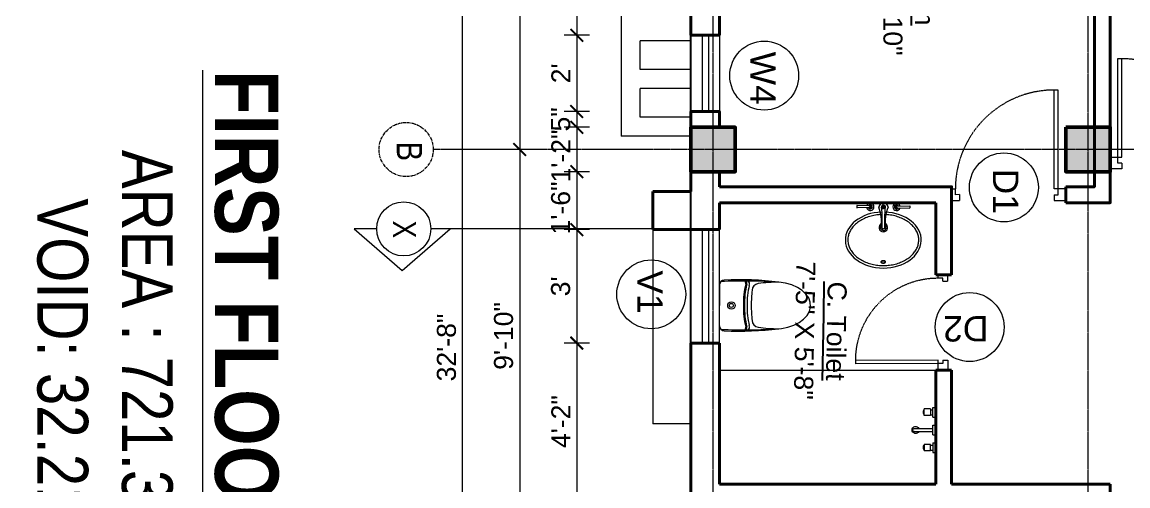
# Model space of a CAD drawing. Header units: inches. Extents: x 136316 to 155547, y -21384 to -17606.
# Drawn here: x 152921.7 to 153270.4, y -19107.2 to -18961.1 of the extents above; entities that cross this region are included whole.
import ezdxf

# ---------------------------------------------------------------- set-up
doc = ezdxf.new("R2010")
doc.units = ezdxf.units.IN
doc.header["$LTSCALE"] = 0.5
doc.header["$MEASUREMENT"] = 0
doc.header["$PDMODE"] = 66
doc.linetypes.add('CENTER', pattern=[2, 1.25, -0.25, 0.25, -0.25])
doc.linetypes.add('HIDDEN', pattern=[0.375, 0.25, -0.125])
for name, color, linetype, lineweight in [('Annotate-Lite.w', 177, 'Continuous', 9), ('Annotations-Bold.w', 177, 'Continuous', 13), ('C-COLUMN', 1, 'Continuous', 50), ('DIM', 4, 'Continuous', 5), ('DIM 1-100', 4, 'Continuous', 13), ('Door-Window.w', 4, 'Continuous', 15), ('Fittings', 9, 'Continuous', 5), ('Fixture-Fittings.w', 9, 'Continuous', 9), ('PARAPET', 50, 'Continuous', 13), ('TEXT', 220, 'Continuous', 9), ('Text-100.w', 254, 'Continuous', 9), ('Toilet', 7, 'Continuous', 25), ('wall', 1, 'Continuous', 40), ('window', 4, 'Continuous', 13)]:
    doc.layers.add(name, color=color, linetype=linetype, lineweight=lineweight)
doc.styles.add('ARAIL', font='ARIALN.TTF')
doc.styles.add('arial', font='arial.ttf')
doc.styles.add('arial.', font='arial.ttf')
doc.styles.add('gaurav', font='arial.ttf')
doc.styles.get("Standard").update_dxf_attribs({"font": 'arial.ttf'})
doc.dimstyles.new('1 by 96', dxfattribs={"dimtxt": 6, "dimasz": 4, "dimexe": 4, "dimexo": 4, "dimgap": 2, "dimtad": 1, "dimdec": 0, "dimzin": 0, "dimdsep": 46, "dimlunit": 4, "dimtxsty": 'Standard', "dimblk": 'ARCHTICK', "dimcen": 0, "dimdle": 4, "dimadec": 0, "dimazin": 0, "dimtfac": 1, "dimtdec": 0, "dimtix": 1, "dimtofl": 0, "dimtmove": 1, "dimatfit": 3, "dimldrblk": 'ARCHTICK', "dimfxl": 4, "dimfxlon": 1, "dimtolj": 1, "dimtzin": 0, "dimlwd": -1, "dimlwe": -1, "dimarcsym": 0})

# ---------------------------------------------------------------- blocks, each defined once
blk = doc.blocks.new('3-0')
at = {"ltscale": 3}
for p, q in [((11063.05, 10097.68), (11065.97, 10099.9)), ((11063.05, 10097.68), (11064.53, 10095.73)), ((11065.25, 10097.81), (11066.71, 10098.92)), ((11065.99, 10096.84), (11065.25, 10097.81)), ((11065.97, 10099.9), (11066.71, 10098.92)), ((11065.99, 10096.84), (11064.53, 10095.73)), ((11085.5, 10074.13), (11110.32, 10092.96)), ((11086.24, 10073.15), (11111.05, 10091.97)), ((11111.05, 10091.97), (11110.32, 10092.96)), ((11086.24, 10073.15), (11085.5, 10074.13)), ((11084.04, 10073.02), (11082.57, 10071.91)), ((11082.57, 10071.91), (11084.79, 10068.98)), ((11084.04, 10073.02), (11084.78, 10072.04)), ((11084.78, 10072.04), (11086.24, 10073.15)), ((11084.79, 10068.98), (11087.72, 10071.2)), ((11087.72, 10071.2), (11086.24, 10073.15))]:
    blk.add_line(p, q, dxfattribs=at)
at = {"layer": 'Door-Window.w', "color": 9, "linetype": 'HIDDEN', "lineweight": 18}
blk.add_arc((11085.5, 10074.13), 31.16, 37.1906, 127.1465, dxfattribs=at)
blk = doc.blocks.new('tht')
for p in [(672498.79, -367827.02), (672511.67, -367827.02)]:
    blk.add_line(p, (672505.23, -367827.02))
for radius in [1.17, 0.634]:
    blk.add_circle((672505.23, -367823.24), radius)
for centre, radius, start, end in [((672598.59, -367820.91), 101.47, 172.8664, 182.5999), ((672667.29, -367819.26), 169.75, 176.3006, 182.4712), ((672541.19, -367808.57), 43.29, 179.6519, 188.297), ((672469.27, -367808.57), 43.29, 351.703, 0.3481), ((672411.87, -367820.91), 101.47, 357.4001, 7.1336), ((672343.17, -367819.26), 169.75, 357.5288, 3.6994), ((672498.46, -367818.44), 0.947, 62.2033, 161.9404), ((672500.68, -367814.39), 2.36, 190.4701, 264.6079), ((672504.3, -367796.55), 21.73, 255.6185, 272.4575), ((672505.55, -367762.72), 54.26, 264.6079, 269.6591), ((672504.91, -367762.72), 54.26, 270.3409, 275.3921), ((672506.16, -367796.55), 21.73, 267.5425, 284.3815), ((672509.78, -367814.39), 2.36, 275.3921, 349.5299), ((672512, -367818.44), 0.947, 18.0596, 117.7967), ((672498.28, -367819.07), 0.741, 72.3593, 185.9315), ((672498.21, -367819.43), 0.718, 73.3813, 156.4724), ((672504.3, -367795.78), 23.7, 255.6185, 272.2533), ((672504.3, -367795.78), 23.31, 255.6185, 272.2533), ((672506.16, -367795.78), 23.7, 267.7467, 284.3815), ((672506.16, -367795.78), 23.31, 267.7467, 284.3815), ((672512.18, -367819.07), 0.741, 354.0685, 107.6407), ((672512.25, -367819.43), 0.718, 23.5276, 106.6187), ((672498.79, -367825.44), 1.57, 182.5999, 270), ((672511.67, -367825.44), 1.57, 270, 357.4001)]:
    blk.add_arc(centre, radius, start, end)
blk.add_ellipse((672505.23, -367809.67), major_axis=(0, -11.39), ratio=0.648116, start_param=1.570796, end_param=4.592942)
blk = doc.blocks.new('A$C604E024C')
at = {"linetype": 'ByBlock'}
for p, q in [((-107.3, 6.3), (-198.2, 8.5)), ((-101.1, 4.4), (-101.1, -4.4)), ((-101.1, 4.4), (-100.5, 4.4)), ((-100.5, 4.4), (-100.5, 0.6)), ((-100.5, 0.6), (-96.6, 0.6)), ((-100.5, 0), (-100.5, -3.8)), ((-100.5, 0), (-96.6, 0)), ((-96.6, 4.4), (-96.6, 0.6)), ((-96.6, 4.4), (-96, 4.4)), ((-96, 4.4), (-96, -3.8)), ((-5.6, 4.4), (-5.6, -4.4)), ((-5.6, 4.4), (-5, 4.4)), ((-5, 4.4), (-5, -3.8)), ((0, 12.9), (0, -12.9)), ((1.2, 4.4), (1.2, -4.4)), ((1.2, 4.4), (3.5, 4.4)), ((1.8, 3.8), (1.8, 0.6)), ((1.8, 3.8), (3.5, 3.8)), ((1.8, 0.6), (3.5, 0.6)), ((100.4, 2.2), (101, 2.4)), ((107.3, 6.3), (198.2, 8.5)), ((199.2, 7.5), (199.2, -7.5)), ((-107.3, -6.3), (-198.2, -8.5)), ((-101.1, -4.4), (-100.5, -4.4)), ((-100.5, -3.8), (-100.5, -4.4)), ((-96.6, 0), (-96.6, -4.4)), ((-96.6, -4.4), (-96, -4.4)), ((-96, -3.8), (-96, -4.4)), ((-5.6, -4.4), (-1.2, -4.4)), ((-5, -3.8), (-1.2, -3.8)), ((-1.2, -3.8), (-1.2, -4.4)), ((1.2, -4.4), (3.5, -4.4)), ((1.8, 0), (1.8, -3.8)), ((1.8, 0), (3.5, 0)), ((1.8, -3.8), (3.5, -3.8)), ((100.4, -2.2), (101, -2.4)), ((107.3, -6.3), (198.2, -8.5))]:
    blk.add_line(p, q, dxfattribs=at)
for points in [[(34.8, -2.5), (34.8, -2.5, 0.267949), (34.8, 2.5), (19.6, 28.9, 0.267949), (15.2, 31.4), (-15.2, 31.4, 0.267949), (-19.6, 28.9), (-34.8, 2.5, 0.267949), (-34.8, -2.5)], [(0, 12.9), (-4.6, 12.9, 0.267949), (-8.9, 10.4), (-13.5, 2.5, 0.267949), (-13.5, -2.5), (-8.9, -10.4, 0.267949), (-4.6, -12.9), (0, -12.9)], [(0, 12.9), (4.6, 12.9, -0.267949), (8.9, 10.4), (13.5, 2.5, -0.267949), (13.5, -2.5), (8.9, -10.4, -0.267949), (4.6, -12.9), (0, -12.9)], [(-14.6, -149.3, 0.267949), (-14.6, -154.3), (-9.4, -163.2, 0.267949), (-5.1, -165.7), (0, -165.7)], [(14.6, -149.3, -0.267949), (14.6, -154.3), (9.5, -163.2, -0.267949), (5.2, -165.7), (0, -165.7)]]:
    blk.add_lwpolyline(points, format="xyb", dxfattribs=at)
for centre, radius, start, end in [((-148.2, 0), 51.6, 171.62848, 188.37152), ((-198.2, 7.5), 1, 88.57669, 180), ((-98.6, 0), 27.8, 193.93526, 166.06474), ((-98.6, 0), 16.1, 203.47719, 156.52281), ((-98.6, 0), 13.6, 207.82536, 152.17464), ((-98.6, 0), 10.7, 215.76651, 144.23349), ((3.5, 2.2), 2.2, 301.40481, 90), ((3.5, 2.2), 1.6, 270, 90.01417), ((3.5, -1.9), 2.5, 270, 62.70974), ((98.6, 0), 27.8, 13.93526, 346.06474), ((98.6, 0), 16.1, 23.47719, 336.52281), ((98.6, 0), 13.6, 27.82536, 332.17464), ((98.6, 0), 10.7, 35.76651, 324.23349), ((198.2, 7.5), 1, 0, 91.42331), ((-198.2, -7.5), 1, 180, 271.42331), ((-325.4, -117.3), 312.4, 354.13327, 21.56539), ((-1093.1, -109.8), 1085, 357.18281, 5.67785), ((3.5, -1.9), 1.9, 270, 90), ((1083.5, -109.3), 1075.4, 174.30277, 182.87364), ((324.5, -117.1), 311.5, 158.41566, 185.92552), ((198.2, -7.5), 1, 268.57669, 0)]:
    blk.add_arc(centre, radius, start, end, dxfattribs=at)
blk.add_ellipse((98.6, 0), major_axis=(0, 4.4), ratio=0.647537, start_param=-0.996154, end_param=4.137747, dxfattribs=at)
blk.add_open_spline([(100.4, 2.2), (100.2, 2.6), (100, 2.9), (99.5, 3.4), (99.3, 3.6), (98.9, 3.8), (98.7, 3.8), (98.6, 3.8), (98.4, 3.8), (98.1, 3.7), (97.7, 3.5), (97.5, 3.3), (97.1, 2.8), (96.9, 2.5), (96.6, 1.8), (96.5, 1.3), (96.3, 0.3), (96.3, -0.3), (96.5, -1.6), (96.7, -2.1), (97.1, -2.9), (97.4, -3.2), (97.9, -3.6), (98.1, -3.7), (98.6, -3.8), (98.8, -3.8), (99.3, -3.6), (99.6, -3.4), (100, -2.9), (100.2, -2.6), (100.4, -2.2)], degree=3, knots=[5.296065, 5.296065, 5.296065, 5.296065, 5.668493, 5.668493, 6.044953, 6.044953, 6.283185, 6.283185, 6.283185, 6.618814, 6.618814, 6.954443, 6.954443, 7.290072, 7.290072, 7.6257, 7.6257, 8.094621, 8.094621, 8.563542, 8.563542, 8.940002, 8.940002, 9.316461, 9.316461, 9.692921, 9.692921, 10.069381, 10.069381, 10.411893, 10.411893, 10.411893, 10.411893], dxfattribs=at)
blk = doc.blocks.new('basin')
for radius, start, end in [(1.14, 113.503, 66.2712), (0.79, 126.715, 52.8739)]:
    blk.add_arc((134195.31, -39122.53), radius, start, end)
blk.add_ellipse((134195.31, -39125.83), major_axis=(-9.97, 0), ratio=0.736887, start_param=4.757716, end_param=10.948885)
blk.add_ellipse((134195.31, -39131.57), major_axis=(0.448, 0), ratio=0.674502)
for points, knots in [([(134194.69, -39119.15), (134194.32, -39119.17), (134193.96, -39119.2), (134193.09, -39119.32), (134192.57, -39119.42), (134191.58, -39119.69), (134191.1, -39119.85), (134190.19, -39120.23), (134189.76, -39120.45), (134188.95, -39120.93), (134188.57, -39121.2), (134187.89, -39121.77), (134187.59, -39122.07), (134187.06, -39122.71), (134186.83, -39123.04), (134186.45, -39123.73), (134186.3, -39124.08), (134186.09, -39124.79), (134186.03, -39125.15), (134185.99, -39125.61), (134185.99, -39125.72), (134185.99, -39125.83), (134185.99, -39126.08), (134186.01, -39126.34), (134186.11, -39126.94), (134186.2, -39127.29), (134186.47, -39127.97), (134186.64, -39128.31), (134187.06, -39128.96), (134187.31, -39129.28), (134187.88, -39129.88), (134188.2, -39130.16), (134188.9, -39130.7), (134189.28, -39130.94), (134190.1, -39131.39), (134190.53, -39131.59), (134191.45, -39131.93), (134191.92, -39132.08), (134192.9, -39132.31), (134193.4, -39132.4), (134194.43, -39132.51), (134194.94, -39132.53), (134195.97, -39132.52), (134196.49, -39132.48), (134197.5, -39132.35), (134198, -39132.25), (134198.97, -39132), (134199.44, -39131.84), (134200.34, -39131.48), (134200.76, -39131.27), (134201.56, -39130.8), (134201.93, -39130.55), (134202.61, -39130), (134202.91, -39129.71), (134203.45, -39129.1), (134203.69, -39128.78), (134204.08, -39128.12), (134204.24, -39127.78), (134204.48, -39127.09), (134204.56, -39126.74), (134204.64, -39126.04), (134204.64, -39125.69), (134204.57, -39124.98), (134204.49, -39124.62), (134204.25, -39123.91), (134204.09, -39123.56), (134203.69, -39122.89), (134203.45, -39122.56), (134202.89, -39121.93), (134202.58, -39121.63), (134201.88, -39121.07), (134201.49, -39120.81), (134200.67, -39120.35), (134200.22, -39120.13), (134199.3, -39119.77), (134198.81, -39119.62), (134197.81, -39119.37), (134197.29, -39119.28), (134196.49, -39119.19), (134196.22, -39119.16), (134195.94, -39119.15)], [4.778413, 4.778413, 4.778413, 4.778413, 4.89303, 4.89303, 5.060537, 5.060537, 5.228045, 5.228045, 5.395552, 5.395552, 5.56306, 5.56306, 5.730567, 5.730567, 5.898075, 5.898075, 6.065582, 6.065582, 6.233089, 6.233089, 6.283185, 6.283185, 6.283185, 6.401225, 6.401225, 6.564378, 6.564378, 6.727532, 6.727532, 6.890685, 6.890685, 7.053839, 7.053839, 7.216992, 7.216992, 7.380146, 7.380146, 7.543299, 7.543299, 7.706452, 7.706452, 7.869606, 7.869606, 8.032759, 8.032759, 8.195913, 8.195913, 8.359066, 8.359066, 8.52222, 8.52222, 8.685373, 8.685373, 8.848527, 8.848527, 9.01168, 9.01168, 9.174834, 9.174834, 9.337987, 9.337987, 9.501141, 9.501141, 9.668648, 9.668648, 9.836155, 9.836155, 10.003663, 10.003663, 10.17117, 10.17117, 10.338678, 10.338678, 10.506185, 10.506185, 10.673693, 10.673693, 10.8412, 10.8412, 10.929386, 10.929386, 10.929386, 10.929386]), ([(134195.86, -39131.57), (134195.86, -39131.55), (134195.86, -39131.52), (134195.84, -39131.46), (134195.83, -39131.44), (134195.79, -39131.36), (134195.75, -39131.32), (134195.66, -39131.25), (134195.6, -39131.23), (134195.46, -39131.18), (134195.36, -39131.16), (134195.17, -39131.17), (134195.07, -39131.2), (134194.94, -39131.27), (134194.9, -39131.3), (134194.83, -39131.37), (134194.8, -39131.4), (134194.77, -39131.48), (134194.76, -39131.52), (134194.75, -39131.6), (134194.76, -39131.65), (134194.79, -39131.73), (134194.81, -39131.76), (134194.87, -39131.83), (134194.9, -39131.86), (134194.98, -39131.9), (134195.02, -39131.92), (134195.15, -39131.97), (134195.25, -39131.99), (134195.44, -39131.98), (134195.54, -39131.95), (134195.67, -39131.89), (134195.72, -39131.85), (134195.79, -39131.78), (134195.81, -39131.75), (134195.85, -39131.67), (134195.86, -39131.63), (134195.86, -39131.58), (134195.86, -39131.58), (134195.86, -39131.57)], [0, 0, 0, 0, 0.188397, 0.188397, 0.376794, 0.376794, 0.73698, 0.73698, 1.097166, 1.097166, 1.657793, 1.657793, 2.21842, 2.21842, 2.564182, 2.564182, 2.840364, 2.840364, 3.116547, 3.116547, 3.39273, 3.39273, 3.668913, 3.668913, 3.945096, 3.945096, 4.221279, 4.221279, 4.783807, 4.783807, 5.346334, 5.346334, 5.697184, 5.697184, 5.974645, 5.974645, 6.252106, 6.252106, 6.283185, 6.283185, 6.283185, 6.283185])]:
    blk.add_open_spline(points, degree=3, knots=knots)
at = {"xscale": 0.03499430959345774, "yscale": 0.03499430959345774, "zscale": 0.03499430959345774, "rotation": 359.9929103328581}
blk.add_blockref('A$C604E024C', (134195.31, -39117.12), dxfattribs=at)
blk = doc.blocks.new('dhftx')
for p, q in [((6364.08, -39064.57), (6364.08, -39064.07)), ((6367.08, -39064.57), (6364.08, -39064.57)), ((6364.56, -39065.3), (6366.6, -39065.3)), ((6364.56, -39065.3), (6364.56, -39067.3)), ((6364.81, -39065.3), (6364.81, -39064.57)), ((6366.34, -39065.3), (6366.34, -39064.57)), ((6366.6, -39065.3), (6366.6, -39067.3)), ((6367.08, -39064.57), (6367.08, -39064.07)), ((6369.66, -39064.57), (6369.66, -39064.07)), ((6369.66, -39064.57), (6372.66, -39064.57)), ((6370.66, -39070.39), (6370.66, -39064.57)), ((6371.66, -39070.39), (6371.66, -39064.57)), ((6372.66, -39064.57), (6372.66, -39064.07)), ((6375.23, -39064.57), (6375.23, -39064.07)), ((6375.23, -39064.57), (6378.23, -39064.57)), ((6377.76, -39065.3), (6375.71, -39065.3)), ((6375.71, -39065.3), (6375.71, -39067.3)), ((6375.97, -39065.3), (6375.97, -39064.57)), ((6377.5, -39065.3), (6377.5, -39064.57)), ((6377.76, -39065.3), (6377.76, -39067.3)), ((6378.23, -39064.57), (6378.23, -39064.07)), ((6366.6, -39067.3), (6364.56, -39067.3)), ((6375.71, -39067.3), (6377.76, -39067.3))]:
    blk.add_line(p, q)
for centre, radius, start, end in [((6365.58, -39065.87), 1.66, 240.1832, 299.8168), ((6371.16, -39069.97), 1.11, 116.7926, 63.2074), ((6371.16, -39070.39), 0.5, 180, 0), ((6376.73, -39065.87), 1.66, 240.1832, 299.8168)]:
    blk.add_arc(centre, radius, start, end)
blk = doc.blocks.new('_ArchTick')
at = {"color": 0, "linetype": 'ByBlock', "const_width": 0.15}
blk.add_lwpolyline([(-0.5, -0.5), (0.5, 0.5)], dxfattribs=at)
blk = doc.blocks.new('*D671')
at = {"layer": 'Defpoints', "color": 0, "transparency": 16777216}
for p in [(153132.64, -18910.56), (153096.64, -18965.21), (153132.64, -18965.21)]:
    blk.add_point(p, dxfattribs=at)
at = {"layer": 'DIM 1-100', "color": 0, "transparency": 16777216}
for p, q in [((153096.64, -18906.56), (153096.64, -18969.21)), ((153100.64, -18910.56), (153092.64, -18910.56)), ((153100.64, -18965.21), (153092.64, -18965.21))]:
    blk.add_line(p, q, dxfattribs=at)
at = {"layer": 'DIM 1-100', "color": 0, "transparency": 16777216, "xscale": 4, "yscale": 4, "zscale": 4}
for p, rotation in [((153096.64, -18910.56), 90), ((153096.64, -18965.21), 270)]:
    blk.add_blockref('_ArchTick', p, dxfattribs=dict(at, rotation=rotation))
at = {"layer": 'DIM 1-100', "color": 0, "transparency": 16777216, "insert": (153091.64, -18937.88), "char_height": 6, "attachment_point": 5, "rotation": 90}
blk.add_mtext('\\A1;4\'-7"', dxfattribs=at)
blk = doc.blocks.new('*D672')
at = {"layer": 'Defpoints', "color": 0, "transparency": 16777216}
for p in [(153132.64, -18965.21), (153096.64, -18989.21), (153132.64, -18989.21)]:
    blk.add_point(p, dxfattribs=at)
at = {"layer": 'DIM 1-100', "color": 0, "transparency": 16777216}
for p, q in [((153096.64, -18961.21), (153096.64, -18993.21)), ((153100.64, -18965.21), (153092.64, -18965.21)), ((153100.64, -18989.21), (153092.64, -18989.21))]:
    blk.add_line(p, q, dxfattribs=at)
at = {"layer": 'DIM 1-100', "color": 0, "transparency": 16777216, "xscale": 4, "yscale": 4, "zscale": 4}
for p, rotation in [((153096.64, -18965.21), 90), ((153096.64, -18989.21), 270)]:
    blk.add_blockref('_ArchTick', p, dxfattribs=dict(at, rotation=rotation))
at = {"layer": 'DIM 1-100', "color": 0, "transparency": 16777216, "insert": (153091.63, -18977.21), "char_height": 6, "attachment_point": 5, "rotation": 90}
blk.add_mtext("\\A1;2'", dxfattribs=at)
blk = doc.blocks.new('*D673')
at = {"layer": 'Defpoints', "color": 0, "transparency": 16777216}
for p in [(153132.64, -18989.21), (153096.64, -18994.21), (153132.64, -18994.21)]:
    blk.add_point(p, dxfattribs=at)
at = {"layer": 'DIM 1-100', "color": 0, "transparency": 16777216}
for p, q in [((153100.64, -18989.21), (153092.64, -18989.21)), ((153100.64, -18994.21), (153092.64, -18994.21))]:
    blk.add_line(p, q, dxfattribs=at)
at = {"layer": 'DIM 1-100', "color": 0, "transparency": 16777216, "insert": (153091.59, -18991.71), "char_height": 6, "attachment_point": 5, "rotation": 90}
blk.add_mtext('\\A1;5"', dxfattribs=at)
blk = doc.blocks.new('*D674')
at = {"layer": 'Defpoints', "color": 0, "transparency": 16777216}
for p in [(153132.64, -18994.21), (153096.64, -19008.21), (153132.64, -19008.21)]:
    blk.add_point(p, dxfattribs=at)
at = {"layer": 'DIM 1-100', "color": 0, "transparency": 16777216}
for p, q in [((153096.64, -18990.21), (153096.64, -19012.21)), ((153100.64, -18994.21), (153092.64, -18994.21)), ((153100.64, -19008.21), (153092.64, -19008.21))]:
    blk.add_line(p, q, dxfattribs=at)
at = {"layer": 'DIM 1-100', "color": 0, "transparency": 16777216, "xscale": 4, "yscale": 4, "zscale": 4}
for p, rotation in [((153096.64, -18994.21), 90), ((153096.64, -19008.21), 270)]:
    blk.add_blockref('_ArchTick', p, dxfattribs=dict(at, rotation=rotation))
at = {"layer": 'DIM 1-100', "color": 0, "transparency": 16777216, "insert": (153091.63, -19003.26), "char_height": 6, "attachment_point": 5, "rotation": 90}
blk.add_mtext('\\A1;1\'-2"', dxfattribs=at)
blk = doc.blocks.new('*D675')
at = {"layer": 'Defpoints', "color": 0, "transparency": 16777216}
for p in [(153132.64, -19008.21), (153096.64, -19026.46), (153132.64, -19026.46)]:
    blk.add_point(p, dxfattribs=at)
at = {"layer": 'DIM 1-100', "color": 0, "transparency": 16777216}
for p, q in [((153096.64, -19004.21), (153096.64, -19030.46)), ((153100.64, -19008.21), (153092.64, -19008.21)), ((153100.64, -19026.46), (153092.64, -19026.46))]:
    blk.add_line(p, q, dxfattribs=at)
at = {"layer": 'DIM 1-100', "color": 0, "transparency": 16777216, "xscale": 4, "yscale": 4, "zscale": 4}
for p, rotation in [((153096.64, -19008.21), 90), ((153096.64, -19026.46), 270)]:
    blk.add_blockref('_ArchTick', p, dxfattribs=dict(at, rotation=rotation))
at = {"layer": 'DIM 1-100', "color": 0, "transparency": 16777216, "insert": (153091.58, -19019.63), "char_height": 6, "attachment_point": 5, "rotation": 90}
blk.add_mtext('\\A1;1\'-6"', dxfattribs=at)
blk = doc.blocks.new('*D676')
at = {"layer": 'Defpoints', "color": 0, "transparency": 16777216}
for p in [(153132.64, -19026.46), (153096.64, -19062.21), (153132.64, -19062.21)]:
    blk.add_point(p, dxfattribs=at)
at = {"layer": 'DIM 1-100', "color": 0, "transparency": 16777216}
for p, q in [((153096.64, -19022.46), (153096.64, -19066.21)), ((153100.64, -19026.46), (153092.64, -19026.46)), ((153100.64, -19062.21), (153092.64, -19062.21))]:
    blk.add_line(p, q, dxfattribs=at)
at = {"layer": 'DIM 1-100', "color": 0, "transparency": 16777216, "xscale": 4, "yscale": 4, "zscale": 4}
for p, rotation in [((153096.64, -19026.46), 90), ((153096.64, -19062.21), 270)]:
    blk.add_blockref('_ArchTick', p, dxfattribs=dict(at, rotation=rotation))
at = {"layer": 'DIM 1-100', "color": 0, "transparency": 16777216, "insert": (153091.57, -19044.33), "char_height": 6, "attachment_point": 5, "rotation": 90}
blk.add_mtext("\\A1;3'", dxfattribs=at)
blk = doc.blocks.new('*D677')
at = {"layer": 'Defpoints', "color": 0, "transparency": 16777216}
for p in [(153132.64, -19062.21), (153096.64, -19111.71), (153132.64, -19111.71)]:
    blk.add_point(p, dxfattribs=at)
at = {"layer": 'DIM 1-100', "color": 0, "transparency": 16777216}
for p, q in [((153096.64, -19058.21), (153096.64, -19115.71)), ((153100.64, -19062.21), (153092.64, -19062.21)), ((153100.64, -19111.71), (153092.64, -19111.71))]:
    blk.add_line(p, q, dxfattribs=at)
at = {"layer": 'DIM 1-100', "color": 0, "transparency": 16777216, "xscale": 4, "yscale": 4, "zscale": 4}
for p, rotation in [((153096.64, -19062.21), 90), ((153096.64, -19111.71), 270)]:
    blk.add_blockref('_ArchTick', p, dxfattribs=dict(at, rotation=rotation))
at = {"layer": 'DIM 1-100', "color": 0, "transparency": 16777216, "insert": (153091.63, -19086.96), "char_height": 6, "attachment_point": 5, "rotation": 90}
blk.add_mtext('\\A1;4\'-2"', dxfattribs=at)
blk = doc.blocks.new('*D709')
at = {"layer": 'Defpoints', "color": 0, "transparency": 16777216}
for p in [(153132.64, -18874.56), (153078.64, -19001.21), (153132.64, -19001.21)]:
    blk.add_point(p, dxfattribs=at)
at = {"layer": 'DIM 1-100', "color": 0, "transparency": 16777216}
for p, q in [((153078.64, -18870.56), (153078.64, -19005.21)), ((153082.64, -18874.56), (153074.64, -18874.56)), ((153082.64, -19001.21), (153074.64, -19001.21))]:
    blk.add_line(p, q, dxfattribs=at)
at = {"layer": 'DIM 1-100', "color": 0, "transparency": 16777216, "xscale": 4, "yscale": 4, "zscale": 4}
for p, rotation in [((153078.64, -18874.56), 90), ((153078.64, -19001.21), 270)]:
    blk.add_blockref('_ArchTick', p, dxfattribs=dict(at, rotation=rotation))
at = {"layer": 'DIM 1-100', "color": 0, "transparency": 16777216, "insert": (153073.58, -18937.88), "char_height": 6, "attachment_point": 5, "rotation": 90}
blk.add_mtext('\\A1;10\'-7"', dxfattribs=at)
blk = doc.blocks.new('*D710')
at = {"layer": 'Defpoints', "color": 0, "transparency": 16777216}
for p in [(153132.64, -19001.21), (153078.64, -19118.71), (153132.64, -19118.71)]:
    blk.add_point(p, dxfattribs=at)
at = {"layer": 'DIM 1-100', "color": 0, "transparency": 16777216}
for p, q in [((153078.64, -18997.21), (153078.64, -19122.71)), ((153082.64, -19001.21), (153074.64, -19001.21)), ((153082.64, -19118.71), (153074.64, -19118.71))]:
    blk.add_line(p, q, dxfattribs=at)
at = {"layer": 'DIM 1-100', "color": 0, "transparency": 16777216, "xscale": 4, "yscale": 4, "zscale": 4}
for p, rotation in [((153078.64, -19001.21), 90), ((153078.64, -19118.71), 270)]:
    blk.add_blockref('_ArchTick', p, dxfattribs=dict(at, rotation=rotation))
at = {"layer": 'DIM 1-100', "color": 0, "transparency": 16777216, "insert": (153073.58, -19059.96), "char_height": 6, "attachment_point": 5, "rotation": 90}
blk.add_mtext('\\A1;9\'-10"', dxfattribs=at)
blk = doc.blocks.new('*D636')
at = {"layer": 'Defpoints', "color": 0, "transparency": 16777216}
for p in [(153060.64, -18867.56), (153132.64, -18867.56), (153132.64, -19259.67)]:
    blk.add_point(p, dxfattribs=at)
at = {"layer": 'DIM 1-100', "color": 0, "transparency": 16777216}
for p, q in [((153060.64, -19263.67), (153060.64, -18863.56)), ((153064.64, -18867.56), (153056.64, -18867.56)), ((153064.64, -19259.67), (153056.64, -19259.67))]:
    blk.add_line(p, q, dxfattribs=at)
at = {"layer": 'DIM 1-100', "color": 0, "transparency": 16777216, "xscale": 4, "yscale": 4, "zscale": 4}
for p, rotation in [((153060.64, -18867.56), 90), ((153060.64, -19259.67), 270)]:
    blk.add_blockref('_ArchTick', p, dxfattribs=dict(at, rotation=rotation))
at = {"layer": 'DIM 1-100', "color": 0, "transparency": 16777216, "insert": (153055.57, -19063.61), "char_height": 6, "attachment_point": 5, "rotation": 90}
blk.add_mtext('\\A1;32\'-8"', dxfattribs=at)

msp = doc.modelspace()

# ---------------------------------------------------------------- hatches: boundary and pattern name
at = {"layer": 'C-COLUMN'}
h = msp.add_hatch(color=256, dxfattribs=at)
h.dxf.hatch_style = 1
h.paths.add_polyline_path([(153146.64, -19008.21), (153146.64, -18994.21), (153132.64, -18994.21), (153132.64, -19008.21)])
h = msp.add_hatch(color=256, dxfattribs=at)
h.dxf.hatch_style = 1
h.paths.add_polyline_path([(153264.87, -19008.21), (153264.87, -18994.21), (153250.87, -18994.21), (153250.87, -19008.21)])

# ---------------------------------------------------------------- linework, layer by layer
at = {"layer": 'Annotate-Lite.w', "ltscale": 0.005}
for centre in [(153155.76, -18977.91), (153231.35, -19013.15), (153120.13, -19046.84), (153220.54, -19057.16)]:
    msp.add_circle(centre, 10.86, dxfattribs=at)
at = {"layer": 'Annotations-Bold.w', "linetype": 'CENTER', "ltscale": 0.3}
for p, q in [((153139.64, -19344.78), (153139.64, -18784.56)), ((153257.87, -19344.78), (153257.87, -18784.56)), ((153498.12, -19001.21), (153051.37, -19001.21))]:
    msp.add_line(p, q, dxfattribs=at)
at = {"layer": 'Annotations-Bold.w', "linetype": 'CENTER', "ltscale": 1.5}
msp.add_circle((153042.84, -19001.21), 8.53, dxfattribs=at)
at = {"layer": 'C-COLUMN'}
for points in [[(153132.64, -18994.21), (153132.64, -19008.21), (153146.64, -19008.21), (153146.64, -18994.21)], [(153250.87, -18994.21), (153250.87, -19008.21), (153264.87, -19008.21), (153264.87, -18994.21)]]:
    msp.add_lwpolyline(points, close=True, dxfattribs=at)
at = {"layer": 'Defpoints'}
msp.add_lwpolyline([(153375.4, -19269.24), (153132.64, -19259.67), (153132.64, -18867.56), (153436.04, -18867.67), (153375.4, -19269.24)], dxfattribs=at)
at = {"layer": 'DIM'}
for p, q in [((153132.64, -18989.21), (153132.64, -18965.21)), ((153136.14, -18965.21), (153136.14, -18989.21)), ((153138.14, -18965.21), (153138.14, -18989.21)), ((153141.64, -18965.21), (153141.64, -18989.21))]:
    msp.add_line(p, q, dxfattribs=at)
at = {"layer": 'Fittings'}
msp.add_line((153141.64, -19070.71), (153209.87, -19070.71), dxfattribs=at)
at = {"layer": 'PARAPET', "ltscale": 100}
for p, q in [((153110.64, -18845.23), (153110.64, -18997.04)), ((153132.64, -18966.92), (153116.64, -18966.92)), ((153116.64, -18975.98), (153116.64, -18966.92)), ((153132.64, -18975.98), (153116.64, -18975.98)), ((153132.64, -18981.98), (153116.64, -18981.98)), ((153116.64, -18991.04), (153116.64, -18981.98)), ((153132.64, -18991.04), (153116.64, -18991.04)), ((153132.64, -18997.04), (153110.64, -18997.04)), ((153132.64, -18997.04), (153116.64, -18997.04)), ((153120.64, -19026.46), (153120.64, -19087.71)), ((153132.64, -19087.71), (153120.64, -19087.71))]:
    msp.add_line(p, q, dxfattribs=at)
at = {"layer": 'TEXT'}
for points in [[(153033.54, -19026.21), (153026.4, -19026.21), (153041.54, -19039.29), (153056.68, -19026.21)], [(153132.64, -19026.21), (153050.61, -19026.21)]]:
    msp.add_lwpolyline(points, dxfattribs=at)
msp.add_circle((153042.08, -19026.21), 8.53, dxfattribs=at)
at = {"layer": 'Toilet', "linetype": 'HIDDEN', "ltscale": 100}
msp.add_line((153132.64, -19062.21), (153132.64, -19259.67), dxfattribs=at)
at = {"layer": 'wall'}
for p, q in [((153132.64, -18910.56), (153132.64, -18965.21)), ((153132.64, -18965.21), (153141.64, -18965.21)), ((153120.64, -19014.46), (153132.64, -19014.46)), ((153120.64, -19026.46), (153120.64, -19014.46)), ((153250.87, -19017.96), (153250.87, -19012.96)), ((153141.64, -19017.96), (153209.87, -19017.96)), ((153209.87, -19017.96), (153209.87, -19040.71)), ((153120.64, -19026.46), (153132.64, -19026.46)), ((153141.64, -19026.46), (153132.64, -19026.46)), ((153209.87, -19040.71), (153214.87, -19040.71)), ((153132.64, -19062.21), (153132.64, -19111.71)), ((153141.64, -19062.21), (153132.64, -19062.21)), ((153141.64, -19062.21), (153141.64, -19106.71)), ((153209.87, -19070.71), (153214.87, -19070.71)), ((153209.87, -19070.71), (153209.87, -19106.71)), ((153214.87, -19070.71), (153214.87, -19106.71)), ((153141.64, -19106.71), (153209.87, -19106.71)), ((153214.87, -19106.71), (153264.87, -19106.71)), ((153264.87, -19111.71), (153264.87, -19106.71))]:
    msp.add_line(p, q, dxfattribs=at)
for points in [[(153264.87, -18867.56), (153264.87, -19017.96), (153250.87, -19017.96)], [(153259.87, -18867.56), (153259.87, -19012.96), (153250.87, -19012.96)], [(153141.64, -18910.56), (153141.64, -18965.21)], [(153132.64, -19008.21), (153132.64, -19014.46)], [(153141.64, -19008.21), (153141.64, -19012.96)], [(153214.87, -19040.71), (153214.87, -19012.96), (153141.64, -19012.96)], [(153141.64, -19017.96), (153141.64, -19026.46)], [(153132.64, -19026.21), (153132.64, -19026.46)]]:
    msp.add_lwpolyline(points, dxfattribs=at)
msp.add_lwpolyline([(153132.64, -18989.21), (153132.64, -18994.21), (153141.64, -18994.21), (153141.64, -18989.21)], close=True, dxfattribs=at)
at = {"layer": 'window'}
for p, q in [((153132.64, -19026.46), (153132.64, -19062.21)), ((153136.14, -19026.46), (153136.14, -19062.21)), ((153138.14, -19026.46), (153138.14, -19062.21)), ((153141.64, -19062.21), (153141.64, -19026.46))]:
    msp.add_line(p, q, dxfattribs=at)

# ---------------------------------------------------------------- block references
at = {"layer": 'Door-Window.w', "linetype": 'ByBlock'}
for p, xscale, yscale, zscale, rotation in [((151944.31, -33921.06), -0.9997905232426018, 0.9997905232426019, 0.9997905232426019, 307.1905952391612), ((154571.43, -33931.02), 0.9997905232426018, 0.9997905232426018, 0.9997905232426018, 52.80940476083883), ((165643.2, -20154.61), -0.8331589850765497, 0.8331589850765497, 0.8331589850765497, 37.2669371386873), ((154612.3, -4300.26), -0.9929335375360638, 0.9929335375360642, 0.9929335375360642, 127.190858839614)]:
    msp.add_blockref('3-0', p, dxfattribs=dict(at, xscale=xscale, yscale=yscale, zscale=zscale, rotation=rotation))
at = {"layer": 'Fixture-Fittings.w', "ltscale": 0.005, "xscale": 1.2, "yscale": 1.2, "zscale": 1.2, "rotation": 359.8162792775196}
msp.add_blockref('basin', (-7689.68, 28437.38), dxfattribs=at)
at = {"layer": 'Fixture-Fittings.w', "ltscale": 0.005, "rotation": 270.0028322150592}
msp.add_blockref('tht', (520935.41, 653473.06), dxfattribs=at)
at = {"layer": 'Fixture-Fittings.w', "ltscale": 0.005, "xscale": -1, "rotation": 270}
msp.add_blockref('dhftx', (192273.48, -25460.74), dxfattribs=at)

# ---------------------------------------------------------------- texts
at = {"layer": 'Annotate-Lite.w', "ltscale": 0.005, "char_height": 8, "attachment_point": 1, "style": 'gaurav'}
for s, insert, rotation in [('W4', (153159.41, -18970.36), 270), ('D1', (153235.91, -19007.23), 270), ('V1', (153123.78, -19039.29), 270), ('D2', (153226.46, -19061.71), 180)]:
    msp.add_mtext_dynamic_manual_height_columns(s, width=8, gutter_width=100, heights=[0], dxfattribs=dict(at, insert=insert, rotation=rotation))
at = {"layer": 'Annotations-Bold.w', "linetype": 'CENTER', "ltscale": 1.5, "insert": (153047.88, -18998.72), "char_height": 8, "attachment_point": 1, "rotation": 270, "style": 'ARAIL'}
msp.add_mtext_dynamic_manual_height_columns('B', width=6.5393, gutter_width=100, heights=[0], dxfattribs=at)
at = {"layer": 'TEXT', "lineweight": -2, "char_height": 6, "width": 127.5059, "attachment_point": 5, "style": 'arial.'}
for s, insert, rotation in [('{\\LBedroom\\P}11\'-4" X 9\'-10"', (153201.3, -18945.13), 270), ('{\\LC. Toilet\\P}7\'-5" X 5\'-8"', (153173.48, -19058.34), 268.9441)]:
    msp.add_mtext(s, dxfattribs=dict(at, insert=insert, rotation=rotation))
at = {"layer": 'TEXT', "insert": (153045.91, -19023.62), "char_height": 7.2, "attachment_point": 1, "rotation": 270, "style": 'ARAIL'}
msp.add_mtext_dynamic_manual_height_columns('X', width=125.4648, gutter_width=90, heights=[0], dxfattribs=at)
at = {"layer": 'Text-100.w', "insert": (153002.56, -19086.91), "char_height": 20, "width": 569.1024, "attachment_point": 2, "rotation": 270, "style": 'arial'}
msp.add_mtext('\\A1;{\\fArial Narrow|b1|i0|c0|p34;\\LFIRST FLOOR PLAN\\P\\fArial Narrow|b0|i0|c0|p34;\\H0.8x;\\lAREA : 721.37 sq. ft.\\PVOID: 32.21 sq.ft}', dxfattribs=at)

# ---------------------------------------------------------------- dimensions: what is measured, and where the dimension line sits
at = {"layer": 'DIM 1-100'}
for base, p1, p2, picture, middle in [((153060.64, -18867.56), (153132.64, -19259.67), (153132.64, -18867.56), '*D636', (153055.57, -19063.61)), ((153078.64, -19001.21), (153132.64, -18874.56), (153132.64, -19001.21), '*D709', (153073.58, -18937.88)), ((153096.64, -18965.21), (153132.64, -18910.56), (153132.64, -18965.21), '*D671', (153091.64, -18937.88)), ((153096.64, -18989.21), (153132.64, -18965.21), (153132.64, -18989.21), '*D672', (153091.63, -18977.21)), ((153096.64, -18994.21), (153132.64, -18989.21), (153132.64, -18994.21), '*D673', (153091.59, -18991.71)), ((153078.63988395, -19118.70826702), (153132.63988395, -19001.20826702), (153132.63988395, -19118.70826702), '*D710', (153073.57644602, -19059.95826702)), ((153096.64, -19062.21), (153132.64, -19026.46), (153132.64, -19062.21), '*D676', (153091.57, -19044.33)), ((153096.63988395, -19111.70826702), (153132.63988395, -19062.20826702), (153132.63988395, -19111.70826702), '*D677', (153091.62760564, -19086.95826702))]:
    dim = msp.add_linear_dim(base=base, p1=p1, p2=p2, angle=270, dimstyle='1 by 96', dxfattribs=at)
    dim.commit()
    dim.dimension.update_dxf_attribs({"geometry": picture, "text_midpoint": middle})
for base, p1, p2, picture, middle in [((153096.64, -19008.21), (153132.64, -18994.21), (153132.64, -19008.21), '*D674', (153096.64, -19003.26)), ((153096.64, -19026.46), (153132.64, -19008.21), (153132.64, -19026.46), '*D675', (153096.64, -19019.63))]:
    dim = msp.add_linear_dim(base=base, p1=p1, p2=p2, angle=270, dimstyle='1 by 96', dxfattribs=at)
    dim.commit()
    dim.dimension.update_dxf_attribs({"geometry": picture, "text_midpoint": middle, "dimtype": 160})

doc.saveas('drawing.dxf')
